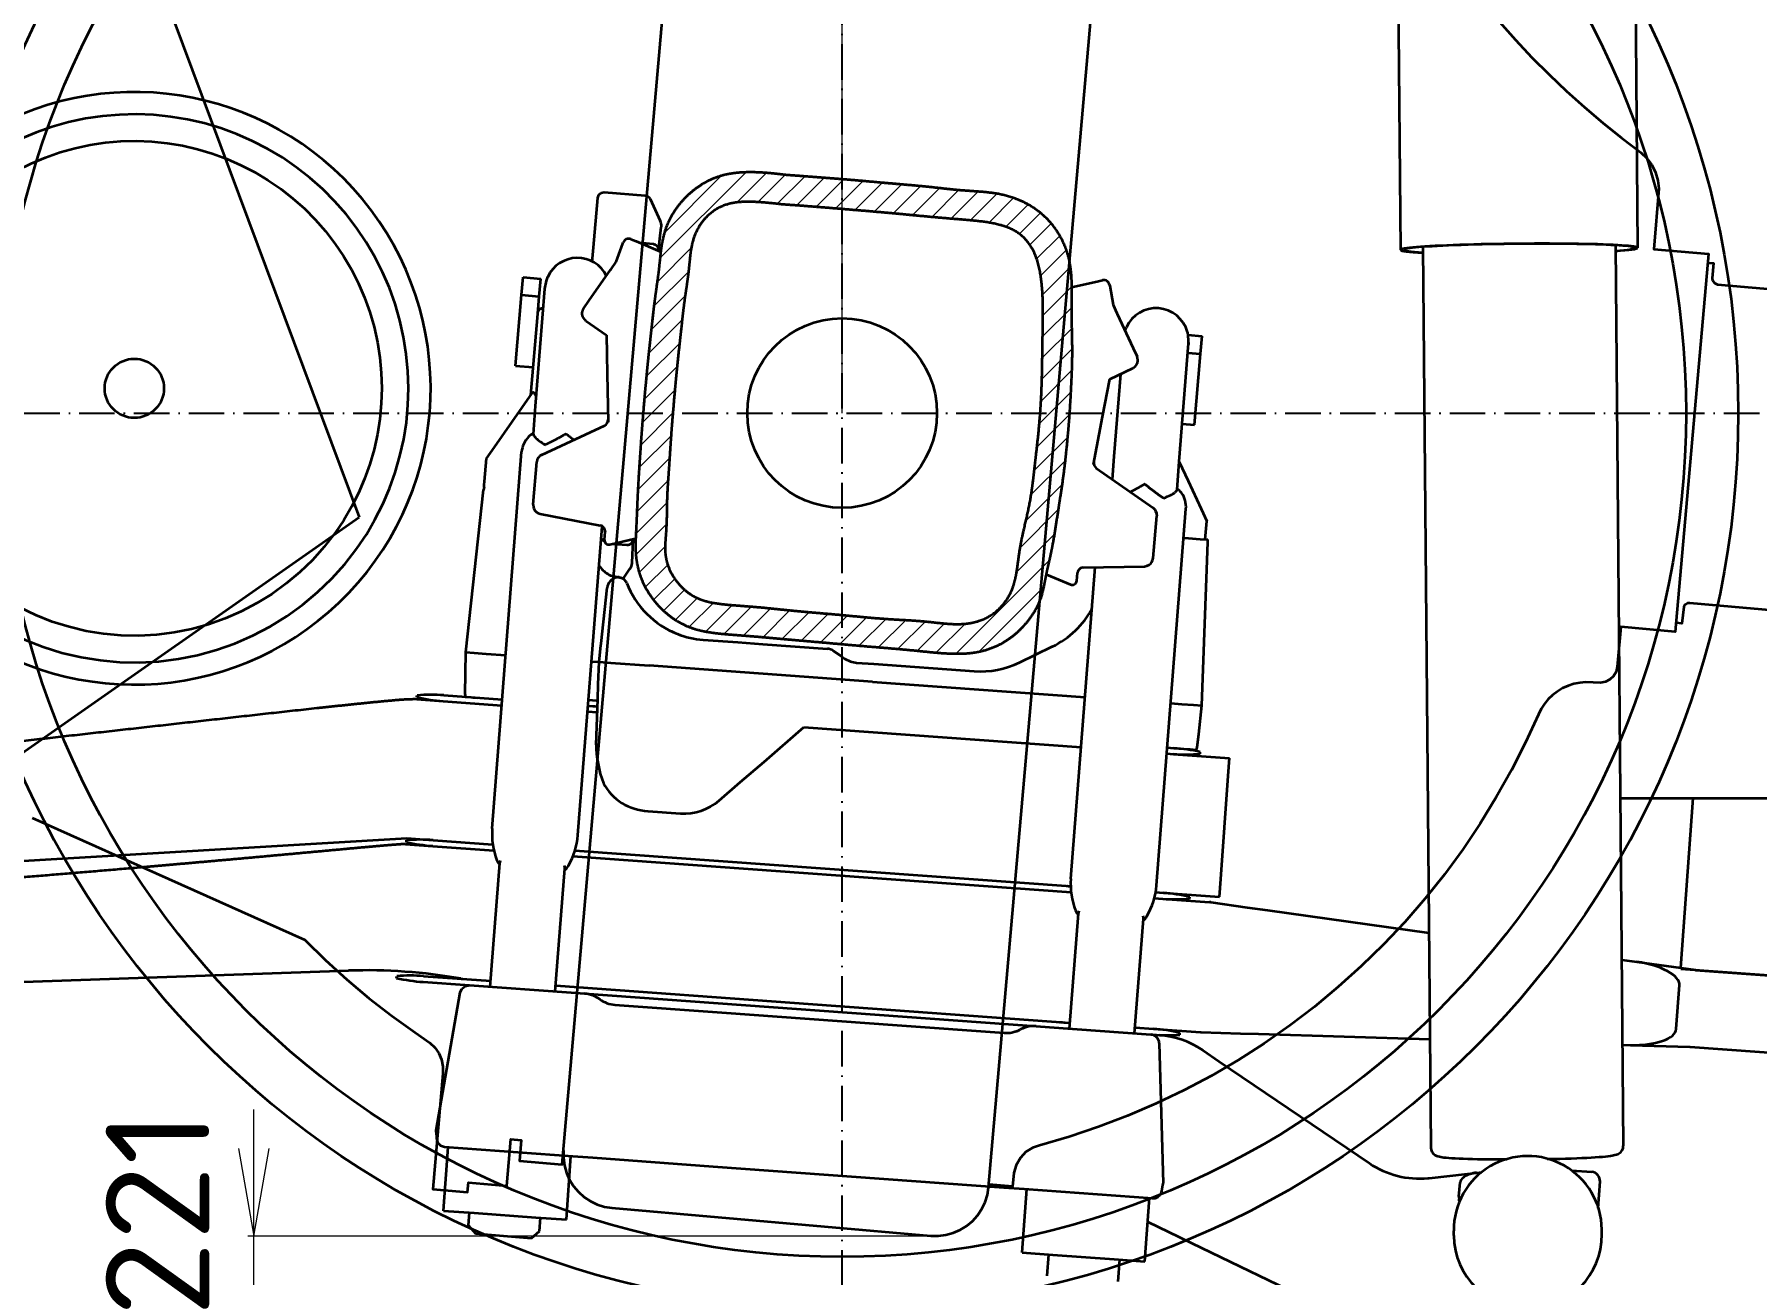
# Model space of a CAD drawing. Header units: millimetres. Extents: x 120 to 10915, y 515 to 8014.
# Drawn here: x 6627 to 7209, y 4399 to 4818 of the extents above; entities that cross this region are included whole.
import ezdxf
from ezdxf.enums import TextEntityAlignment as Align

# ---------------------------------------------------------------- set-up
doc = ezdxf.new("R2010")
doc.units = ezdxf.units.MM
doc.linetypes.add('DASHDOT', pattern=[18.5, 12, -3, 0.5, -3])
doc.layers.get('0').update_dxf_attribs({"lineweight": 13})
for name, color, linetype, lineweight in [('201_Dimensions', 7, 'Continuous', 13), ('202_Information', 7, 'Continuous', 13), ('203_Chassis_left_side_view', 7, 'Continuous', 13)]:
    doc.layers.add(name, color=color, linetype=linetype, lineweight=lineweight)
doc.styles.get("Standard").update_dxf_attribs({"font": 'isocp.shx'})

# ---------------------------------------------------------------- blocks, each defined once
blk = doc.blocks.new('2881755')
at = {"layer": '203_Chassis_left_side_view', "color": 3, "lineweight": 35}
for points in [[(6626.653809, 653.44519), (6718.69043, 612.237488), (6725.640137, 605.415894), (6732.846191, 598.865845), (6740.297852, 592.596863), (6747.984863, 586.618286), (6755.895508, 580.938843), (6760.874512, 577.52124), (6762.538086, 575.877197), (6763.851074, 573.941711), (6764.763672, 571.788269), (6765.241211, 569.498718), (6765.265137, 567.160034), (6761.849609, 528.117126), (6773.60498, 527.088745), (6773.891113, 530.361023), (6786.841797, 529.227966), (6788.216309, 544.942322), (6791.703125, 544.635681), (6791.096191, 537.702271), (6805.541016, 536.438538), (6851.006836, 1056.111938)], [(6805.956055, 541.181763), (6805.924805, 538.619873), (6806.257324, 536.079407), (6806.947266, 533.611938), (6807.980469, 531.267395), (6809.335938, 529.093262), (6810.986328, 527.133728), (6812.898438, 525.428345), (6815.033203, 524.011719), (6817.347656, 522.912598), (6819.794922, 522.153198), (6822.324707, 521.748962), (6929.914062, 512.336243), (6932.481934, 512.295227), (6935.029297, 512.6203), (6937.504883, 513.304565), (6939.857422, 514.334229), (6942.040039, 515.688293), (6944.007324, 517.339111), (6945.719727, 519.253174), (6947.142578, 521.391479), (6948.246094, 523.710449), (6949.008789, 526.162903), (6949.414062, 528.698914), (6994.038574, 1038.75061)], [(7121.766113, 922.041016), (7127.191895, 915.967896), (7132.781738, 910.045044), (7138.53125, 904.276855), (7144.435547, 898.667664), (7150.490723, 893.22168), (7156.692383, 887.942871), (7163.035645, 882.835205), (7169.516113, 877.902466), (7171.522461, 876.052795), (7173.183105, 873.78656), (7174.447266, 871.229553), (7175.262695, 868.507812), (7175.578125, 865.747192), (7173.865723, 845.341614), (7192.294922, 843.729248), (7181.13916, 716.216309), (7162.709473, 717.828735), (7161.531738, 704.363953), (7161.137207, 702.704651), (7160.291992, 701.223206), (7159.064453, 700.03894), (7157.553711, 699.247498), (7155.881348, 698.912659), (7150.97168, 699.163086), (7148.936523, 698.992004), (7146.934082, 698.591431), (7144.989746, 697.966614), (7143.128418, 697.125549), (7141.374512, 696.079102), (7139.750488, 694.840698), (7138.277344, 693.426331), (7136.973633, 691.854126), (7135.856445, 690.144409), (7134.94043, 688.319153), (7130.589355, 678.803955), (7125.853027, 669.47467), (7120.739746, 660.34668), (7115.257324, 651.435303), (7109.416016, 642.75531), (7103.224121, 634.321289), (7096.693359, 626.147339), (7089.833984, 618.247009), (7082.657227, 610.633606), (7075.175781, 603.319824), (7067.401367, 596.31781), (7059.347656, 589.639343), (7051.027344, 583.295593), (7042.455078, 577.297058), (7033.644531, 571.653809), (7024.611328, 566.375244), (7015.369629, 561.470276), (7005.935059, 556.94696), (6996.32373, 552.812988), (6986.551758, 549.075134), (6976.634766, 545.739746), (6966.590332, 542.812317), (6964.239746, 542.083252), (6962.025879, 540.654785), (6960.135254, 538.646851), (6958.725098, 536.227844), (6957.915039, 533.600769), (6957.47168, 529.008179), (6949.502441, 529.705444)], [(7192.033691, 840.740662), (7194.025879, 840.566345), (7193.588867, 835.567261), (7193.733887, 834.78363), (7194.427734, 833.864502), (7195.15332, 833.466064), (7195.408203, 833.418701), (7279.814941, 826.034058)], [(7270.402344, 718.445068), (7185.995605, 725.829651), (7185.233887, 725.80957), (7184.521973, 725.403992), (7183.987305, 724.602905), (7183.393066, 719.03064), (7181.400391, 719.204895)]]:
    blk.add_lwpolyline(points, dxfattribs=at)
blk.add_circle((6900, 790), 32, dxfattribs=at)
blk = doc.blocks.new('2881633')
at = {"layer": '203_Chassis_left_side_view', "color": 2, "linetype": 'DASHDOT', "lineweight": 25}
for p, q in [((6900, 440), (6900, 1140)), ((6550, 790), (7250, 790))]:
    blk.add_line(p, q, dxfattribs=at)
at = {"layer": '203_Chassis_left_side_view', "color": 3, "lineweight": 35}
for radius in [302.37, 284.75]:
    blk.add_circle((6900, 790), radius, dxfattribs=at)
for start, end in [(291.95017, 248.04983), (161.35506, 248.04983), (291.95017, 18.64494)]:
    blk.add_arc((6900, 790), 538, start, end, dxfattribs=at)
blk = doc.blocks.new('1543680')
at = {"layer": '203_Chassis_left_side_view', "color": 3, "lineweight": 35}
for p, q in [((6585.89008, 871.710676), (6593.207518, 878.526476)), ((6591.323596, 865.883943), (6598.633232, 872.70811))]:
    blk.add_line(p, q, dxfattribs=at)
for points in [[(6617.190918, 869.335205), (6621.709961, 871.941345), (6626.382812, 874.260254), (6631.191406, 876.282837), (6636.116699, 878.001221), (6641.140137, 879.40863), (6646.241211, 880.499634), (6651.400879, 881.27002), (6656.598145, 881.716675), (6661.813477, 881.837891), (6667.025879, 881.63324), (6672.21582, 881.103455), (6677.362305, 880.250671), (6682.445312, 879.078186), (6687.445312, 877.590576), (6692.342773, 875.79364), (6697.118652, 873.694397), (6701.753418, 871.301025), (6706.230469, 868.622864), (6710.53125, 865.67041), (6714.63916, 862.455139), (6718.538086, 858.989685), (6722.213379, 855.287415), (6725.650391, 851.362976), (6728.835449, 847.231506), (6731.756348, 842.909241), (6734.401367, 838.413025), (6736.760742, 833.760376), (6738.825195, 828.969543), (6740.585938, 824.059082), (6742.037109, 819.048279), (6743.172363, 813.956665), (6743.987305, 808.804077), (6744.479004, 803.610657), (6744.645508, 798.396667), (6744.48584, 793.182434), (6744.001465, 787.988403), (6743.192871, 782.834717), (6742.064941, 777.741577), (6740.620605, 772.728821), (6738.866211, 767.81604), (6736.808105, 763.0224), (6734.455078, 758.366577), (6731.815918, 753.866821), (6728.900879, 749.540649), (6725.24707, 744.83136), (6721.266602, 740.394714), (6716.979492, 736.253357), (6712.407715, 732.428406), (6707.575195, 728.939331), (6702.505859, 725.803894), (6697.225586, 723.038086), (6691.761719, 720.656006), (6686.141602, 718.6698), (6680.394531, 717.0896), (6674.549316, 715.923401), (6668.635254, 715.177185), (6662.683594, 714.854736), (6656.723633, 714.957764), (6650.786621, 715.485596), (6644.902344, 716.43573), (6639.100586, 717.803223), (6633.411133, 719.581055), (6627.863281, 721.760254), (6622.484863, 724.329712), (6617.303223, 727.276306), (6612.345703, 730.585022), (6607.63623, 734.239014), (6603.199707, 738.219604), (6599.058105, 742.506592), (6595.233398, 747.078125), (6591.744141, 751.910889), (6588.608887, 756.980164), (6585.842773, 762.260254), (6583.460938, 767.724243), (6581.474609, 773.344177), (6579.894531, 779.091492), (6578.728027, 784.936951), (6577.981934, 790.850647), (6577.659668, 796.802551), (6577.762695, 802.762268), (6578.290527, 808.699463), (6579.240723, 814.583862), (6580.60791, 820.385559), (6582.385742, 826.074829), (6584.564941, 831.622803), (6587.134766, 837.00116), (6590.081055, 842.182556), (6594.321289, 848.6203), (6595.060547, 850.204651), (6595.597168, 851.868835), (6595.921875, 853.586853), (6596.029785, 855.33197), (6595.919434, 857.076904), (6595.592285, 858.794495), (6595.053711, 860.457947), (6594.312012, 862.04126), (6593.378906, 863.519836), (6582.727539, 875.102051), (6580.945801, 876.01001), (6577.881348, 869.996582), (6577.583008, 869.047424), (6577.611328, 868.052856), (6577.963867, 867.122253), (6585.686523, 858.732544), (6586.416504, 857.722107), (6586.873535, 856.562561), (6587.029785, 855.325928), (6586.875, 854.08905), (6586.419434, 852.928894), (6582.421387, 846.90802), (6579.157227, 841.168213), (6576.311035, 835.210144), (6573.896973, 829.064148), (6571.927246, 822.761658), (6570.412598, 816.334656), (6569.359863, 809.81604), (6568.775391, 803.238892), (6568.661133, 796.63678), (6569.018555, 790.043335), (6569.844727, 783.492249), (6571.136719, 777.016785), (6572.887207, 770.649963), (6575.087891, 764.424255), (6577.726562, 758.371399), (6580.790527, 752.522156), (6584.263672, 746.906433), (6588.128906, 741.552856), (6592.366211, 736.488586), (6596.954102, 731.739502), (6601.868652, 727.329834), (6607.085449, 723.282043), (6612.578125, 719.616699), (6618.317871, 716.352478), (6624.275879, 713.506104), (6630.421875, 711.092041), (6636.724609, 709.122498), (6643.151367, 707.607666), (6649.669922, 706.555176), (6656.24707, 705.970337), (6662.849121, 705.856262), (6669.442871, 706.21344), (6675.993652, 707.0401), (6682.469238, 708.33197), (6688.835938, 710.08252), (6695.061523, 712.282837), (6701.114746, 714.921692), (6706.963867, 717.985596), (6712.57959, 721.458984), (6717.933105, 725.324097), (6722.997559, 729.56134), (6727.746582, 734.149048), (6732.15625, 739.063904), (6736.204102, 744.280762), (6739.433105, 749.073242), (6742.356934, 754.058044), (6744.963867, 759.215637), (6747.243164, 764.52594), (6749.186523, 769.968262), (6750.786621, 775.521301), (6752.036621, 781.163452), (6752.931641, 786.872559), (6753.46875, 792.626526), (6753.645508, 798.40271), (6753.460938, 804.178711), (6752.916504, 809.931885), (6752.013184, 815.639832), (6750.755859, 821.280273), (6749.148438, 826.831177), (6747.197754, 832.270874), (6744.911133, 837.578125), (6742.297363, 842.732239), (6739.367188, 847.713074), (6736.131348, 852.501221), (6732.603027, 857.077942), (6728.795898, 861.425415), (6724.724121, 865.526672), (6720.404785, 869.365723), (6715.854004, 872.92749), (6711.089844, 876.198181), (6706.130371, 879.164978), (6700.995605, 881.816345), (6695.705566, 884.141846), (6690.280273, 886.132507), (6684.741211, 887.780457), (6679.110352, 889.079346), (6673.40918, 890.024048), (6667.659668, 890.610901), (6661.885254, 890.837646), (6656.10791, 890.703308), (6650.350586, 890.208496), (6644.634766, 889.355103), (6638.983887, 888.146545), (6633.418945, 886.587402), (6627.962891, 884.683777), (6622.635742, 882.443237), (6617.458984, 879.87439), (6611.902832, 876.692383), (6610.713379, 876.318787), (6609.46875, 876.250916), (6608.246094, 876.492981), (6607.121582, 877.029968), (6598.846191, 885.676392), (6598.055664, 886.285828), (6597.109375, 886.602295), (6596.111328, 886.59082), (6589.259766, 883.763), (6590.041016, 881.921997), (6599.582031, 871.690491), (6600.852051, 870.488708), (6602.262207, 869.454651), (6603.789551, 868.604309), (6605.411621, 867.95105), (6607.102051, 867.505066), (6608.834961, 867.273254), (6610.583496, 867.259277), (6612.319824, 867.463318), (6614.017578, 867.882202), (6615.649414, 868.50946)], [(6605.015137, 890.790894), (6611.69043, 883.632874), (6611.976562, 882.951843), (6611.894531, 882.143921), (6611.504395, 881.486084), (6606.82959, 877.115234), (6598.174316, 886.396606), (6602.86084, 890.75531), (6603.544434, 891.098694), (6604.355957, 891.12384)], [(6577.46875, 867.297424), (6572.961914, 863.094543), (6573.549805, 862.216614), (6580.993164, 854.234802), (6581.83252, 853.591431), (6586.330078, 857.785339), (6585.74707, 858.667786), (6578.305176, 866.647949)]]:
    blk.add_lwpolyline(points, close=True, dxfattribs=at)
blk.add_lwpolyline([(6579.993652, 855.306458), (6570.271973, 846.230347), (6569.162598, 846.393616), (6564.909668, 850.954224), (6564.815918, 852.081177), (6574.547852, 861.146179)], dxfattribs=at)
blk.add_circle((6661.14544, 798.340577), 10, dxfattribs=at)
for radius, start, end in [(100, 147.057039, 120.290967), (85, 125.73163, 140.26837)]:
    blk.add_arc((6661.14544, 798.340577), radius, start, end, dxfattribs=at)
blk = doc.blocks.new('BLOCK22')
at = {"layer": '203_Chassis_left_side_view', "color": 2, "lineweight": 18}
for p, q in [((6838.526367, 842.260986), (6867.480957, 871.215271)), ((6840.018066, 850.823608), (6859.226074, 870.031677)), ((6864.418945, 861.08252), (6874.353027, 871.016602)), ((6871.572754, 861.165039), (6880.768555, 870.360657)), ((6878.075195, 860.59668), (6887.347168, 869.868225)), ((6884.585938, 860.036011), (6893.922363, 869.372742)), ((6891.150879, 859.529907), (6900.461426, 868.840515)), ((6897.71582, 859.023743), (6906.996582, 868.304443)), ((6904.248047, 858.485046), (6913.491211, 867.728333)), ((6910.766602, 857.932373), (6919.986328, 867.152283)), ((6917.25, 857.344849), (6926.455566, 866.550293)), ((6923.730957, 856.754822), (6932.868164, 865.891785)), ((6930.214844, 856.167664), (6939.278809, 865.231628)), ((6936.700195, 855.581909), (6945.849121, 864.730591)), ((6943.225098, 855.035828), (6952.193848, 864.004456)), ((6949.510254, 854.249939), (6957.845215, 862.584595)), ((6955.196289, 852.864807), (6962.730957, 860.399536)), ((6959.852539, 850.449768), (6966.943848, 857.541077)), ((6963.29248, 846.818604), (6970.491211, 854.017334)), ((6965.615234, 842.070618), (6973.407227, 849.862488)), ((6837.564941, 834.22821), (6849.077637, 845.741211)), ((6966.976562, 836.360779), (6975.655273, 845.039612)), ((6836.45752, 826.049805), (6848.098633, 837.691101)), ((6967.602539, 829.915588), (6977.034668, 839.3479)), ((6967.729004, 822.970947), (6977.482422, 832.724609)), ((6835.561035, 818.082153), (6846.988281, 829.509399)), ((6967.654297, 815.825317), (6977.473633, 825.644775)), ((6834.693359, 810.143738), (6845.999512, 821.44989)), ((6967.545898, 808.645813), (6977.56543, 818.665222)), ((6833.907227, 802.286194), (6845.124023, 813.503113)), ((6967.383301, 801.412109), (6977.663574, 811.692383)), ((6833.229004, 794.537231), (6844.265625, 805.573975)), ((6967.099121, 794.057068), (6977.550293, 804.50824)), ((6832.569824, 786.807068), (6843.539062, 797.776001)), ((6966.532715, 786.419189), (6977.219727, 797.106323)), ((6832.008301, 779.174194), (6842.871582, 790.037415)), ((6965.747559, 778.563232), (6976.756348, 789.571899)), ((6831.51416, 771.60907), (6842.263672, 782.358459)), ((6964.842773, 770.58728), (6976.115234, 781.859741)), ((6831.05957, 764.083557), (6841.75, 774.773804)), ((6963.794434, 762.467834), (6975.334473, 774.00824)), ((6830.73584, 756.688477), (6841.240234, 767.193176)), ((6962.001953, 753.604492), (6974.288086, 765.890442)), ((6830.386719, 749.268555), (6840.870605, 759.752075)), ((6960.133301, 744.664673), (6973.029785, 757.561279)), ((6830.391113, 742.201599), (6840.694824, 752.50531)), ((6831.497559, 736.237061), (6840.262207, 745.001648)), ((6958.865234, 736.3255), (6971.703613, 749.164124)), ((6833.570312, 731.238647), (6841.125488, 738.794128)), ((6938.417969, 708.807251), (6969.992188, 740.381653)), ((6836.35498, 726.952332), (6843.505859, 734.103271)), ((6839.760254, 723.286438), (6846.845703, 730.371887)), ((6843.746094, 720.201477), (6851.124512, 727.579773)), ((6946.196289, 709.514343), (6968.115234, 731.433411)), ((6848.427734, 717.811768), (6856.597656, 725.981689)), ((6853.959473, 716.272461), (6862.913086, 725.22644)), ((6860.227051, 715.469177), (6869.4375, 724.679504)), ((6866.758789, 714.929993), (6875.931641, 724.102844)), ((6873.287598, 714.387634), (6882.353516, 723.453308)), ((6879.791016, 713.820068), (6888.831543, 722.860596)), ((6886.291504, 713.249207), (6895.3125, 722.270081)), ((6892.791504, 712.678345), (6901.790039, 721.676819)), ((6899.291992, 712.107544), (6908.276855, 721.092651)), ((6905.791992, 711.536682), (6914.827148, 720.571594)), ((6912.29248, 710.966003), (6921.475586, 720.148987)), ((6918.797852, 710.400146), (6928.083008, 719.685303)), ((6925.270996, 709.802612), (6934.496094, 719.027344)), ((6931.724121, 709.184387), (6941.458008, 718.918396))]:
    blk.add_line(p, q, dxfattribs=at)
blk = doc.blocks.new('3324728')
at = {"layer": '203_Chassis_left_side_view', "color": 3, "lineweight": 35}
for p, q in [((7165.3, 1197.29), (7168.42, 845.76)), ((7085.3, 1196.71), (7088.42, 845.06)), ((6816.1, 845.84), (6817.56, 862.64)), ((6817.56, 862.64), (6817.91, 863.62)), ((6817.91, 863.62), (6818.7, 864.28)), ((6818.7, 864.28), (6819.74, 864.6)), ((6819.74, 864.6), (6833.57, 863.39)), ((6833.57, 863.39), (6834.23, 863.21)), ((6834.23, 863.21), (6834.8, 862.81)), ((6834.8, 862.81), (6835.2, 862.25)), ((6835.2, 862.25), (6838.62, 854.92)), ((6828.72, 848.69), (6830.45, 847.96)), ((6838, 844.87), (6838.97, 852.74)), ((6838.97, 852.74), (6838.98, 852.89)), ((6815.67, 840.98), (6816.1, 845.84)), ((6823.76, 841.06), (6825.99, 847.19)), ((6825.99, 847.19), (6826.11, 847.51)), ((6830.45, 847.96), (6838.59, 844.51)), ((6831.5, 847.51), (6836.19, 847.11)), ((6837.99, 844.76), (6838, 844.87)), ((7095.91, 846.05), (7098.6, 542.17)), ((7160.91, 846.63), (7163.6, 542.74)), ((6814.52, 827.85), (6821.88, 838.37)), ((6821.88, 838.37), (6822, 838.54)), ((6822, 838.54), (6823.76, 841.06)), ((6791.82, 829.88), (6792.34, 835.86)), ((6792.34, 835.86), (6798.32, 835.34)), ((6796.56, 792.34), (6799.65, 831.88)), ((6797.8, 829.36), (6798.32, 835.34)), ((6799.65, 831.88), (6800.25, 834.67)), ((6800.25, 834.67), (6800.63, 835.92)), ((6977.42, 832.44), (6986.03, 834.43)), ((6986.03, 834.43), (6987.85, 834.85)), ((6990.23, 833.24), (6990.29, 832.91)), ((6990.29, 832.91), (6991.43, 826.48)), ((6789.75, 805.97), (6791.82, 829.88)), ((6791.82, 829.88), (6797.8, 829.36)), ((6797.29, 823.46), (6797.8, 829.36)), ((6798.65, 825.28), (6799.13, 825.23)), ((6812.78, 825.36), (6814.52, 827.85)), ((6991.43, 826.48), (6992.73, 823.69)), ((6794.9, 796.01), (6797.29, 823.46)), ((6797.35, 824.18), (6797.66, 824.79)), ((6813.5, 821.15), (6820.5, 816.25)), ((6992.73, 823.69), (6992.82, 823.51)), ((6992.82, 823.51), (6998.25, 811.87)), ((6993.95, 821.09), (6994.17, 820.62)), ((6820.5, 816.25), (6820.73, 803.28)), ((6995.52, 817.72), (6995.9, 818.94)), ((6996.91, 814.75), (6997.1, 814.34)), ((7016.51, 817.33), (7016.69, 816.03)), ((7016.65, 816.36), (7021.48, 815.94)), ((7016.69, 816.03), (7016.85, 813.19)), ((7020.96, 809.96), (7021.48, 815.94)), ((6820.55, 813.41), (6820.55, 813.27)), ((6998.25, 811.87), (6999.53, 809.12)), ((7013.76, 773.65), (7016.88, 813.53)), ((7016.63, 810.34), (7020.96, 809.96)), ((7018.88, 786.05), (7020.96, 809.96)), ((6789.75, 805.97), (6795.72, 805.46)), ((6820.73, 803.28), (6821.03, 786.9)), ((6990.36, 801.48), (6998.1, 805.1)), ((6991.82, 775.36), (6994, 803.18)), ((6788.61, 787.02), (6795.37, 796.68)), ((6987.89, 788.75), (6990.36, 801.48)), ((6795.82, 782.83), (6796.56, 792.34)), ((6782.63, 778.46), (6788.61, 787.02)), ((6798.68, 775.95), (6819.86, 785.85)), ((6984.77, 772.66), (6987.89, 788.75)), ((7014.76, 786.41), (7018.88, 786.05)), ((6779.32, 766.85), (6780, 774.7)), ((6780, 774.7), (6782.63, 778.46)), ((6781.91, 649.85), (6791.84, 776.89)), ((6795.72, 759.2), (6796.96, 773.5)), ((6991.22, 767.59), (6991.82, 775.36)), ((7013.01, 764.14), (7013.76, 773.65)), ((7013.75, 773.55), (7016.72, 767.18)), ((6985.74, 771.42), (7004.9, 758.02)), ((7016.72, 767.18), (7021.14, 757.72)), ((6773.06, 709.26), (6778.96, 764.11)), ((6779.15, 764.96), (6779.23, 765.8)), ((6779.23, 765.8), (6779.32, 766.85)), ((6795.72, 759.2), (6795.88, 758.08)), ((6795.88, 758.08), (6795.94, 757.76)), ((6798.13, 755.99), (6818.39, 752.06)), ((7005.74, 756.87), (7006.09, 756.11)), ((7005.9, 756.83), (7006.06, 756.26)), ((7006.09, 630.61), (7016.02, 757.66)), ((7006.09, 756.11), (7006.17, 755.3)), ((7021.14, 757.72), (7023.08, 753.56)), ((6810.82, 647.59), (6818.96, 751.71)), ((6819.61, 751.31), (6820, 749.93)), ((6819.77, 747.24), (6820, 749.93)), ((7004.93, 741), (7006.17, 755.3)), ((7022.54, 747.36), (7023.08, 753.56)), ((6821.6, 745.65), (6830.17, 747.63)), ((6822.66, 745.9), (6827.36, 745.49)), ((6829.12, 739.46), (6829.53, 747.38)), ((6829.53, 747.38), (6829.53, 747.49)), ((7015.25, 747.88), (7016.92, 747.76)), ((7016.92, 747.76), (7020.76, 747.48)), ((7020.76, 747.48), (7023.38, 747.3)), ((7021.38, 691.29), (7023.44, 746.43)), ((6817.93, 738.5), (6818.19, 738.2)), ((6818.19, 738.2), (6818.91, 737.37)), ((6829.11, 739.31), (6829.12, 739.46)), ((6981.36, 737.89), (7001.99, 738.26)), ((7004.45, 739.63), (7004.65, 740.1)), ((7004.57, 739.97), (7004.7, 740.19)), ((7004.7, 740.19), (7004.93, 741)), ((6822.34, 735.04), (6824.38, 734.62)), ((6824.38, 734.62), (6824.7, 734.6)), ((6826.11, 734.1), (6828.4, 737.38)), ((6968.99, 735.56), (6977.09, 732.13)), ((6977.18, 632.87), (6985.39, 737.97)), ((6979.17, 733.38), (6979.4, 736.07)), ((6818.68, 712.23), (6820.7, 731.02)), ((6772.76, 695.1), (6773.06, 709.26)), ((6773.06, 709.26), (6775.87, 709.05)), ((6775.87, 709.05), (6779.84, 708.77)), ((6818.01, 706.01), (6818.6, 711.51)), ((6818.6, 711.51), (6818.68, 712.23)), ((6853.14, 713.49), (6864.8, 712.65)), ((6864.8, 712.65), (6873.25, 712.04)), ((6873.25, 712.04), (6895.03, 710.46)), ((6896.98, 709.78), (6899.56, 708.03)), ((6959.82, 705.79), (6970.92, 711.17)), ((6779.84, 708.77), (6786.48, 708.29)), ((6815.41, 706.19), (6818.01, 706.01)), ((6817.72, 698.36), (6818.01, 706.01)), ((6818.01, 706.01), (6821.99, 705.72)), ((6821.99, 705.72), (6834.92, 704.78)), ((6910.26, 699.33), (6834.92, 704.78)), ((6899.56, 708.03), (6900.94, 707.1)), ((6900.94, 707.1), (6902.81, 706.16)), ((6904.86, 705.74), (6910.65, 705.32)), ((6910.65, 705.32), (6944.57, 702.87)), ((6817.54, 693.44), (6817.72, 698.36)), ((6910.26, 699.33), (6981.97, 694.14)), ((6756.44, 693.42), (6765.41, 692.77)), ((6756.49, 694.09), (6756.53, 694.73)), ((6765.41, 692.77), (6785.16, 691.34)), ((6765.56, 694.76), (6785.31, 693.33)), ((6772.75, 695.04), (6772.76, 695.1)), ((6772.82, 694.24), (6774.83, 694.09)), ((6775.41, 694.05), (6776.83, 693.95)), ((6814.51, 693.22), (6816.98, 693.05)), ((6816.96, 678.06), (6817.54, 693.44)), ((7010.89, 692.05), (7014.61, 691.78)), ((7014.61, 691.78), (7018.58, 691.5)), ((6814.08, 689.25), (6817.37, 689.01)), ((6814.24, 691.24), (6816.65, 691.07)), ((6814.24, 691.24), (6817.45, 691.01)), ((7018.58, 691.5), (7021.38, 691.29)), ((7020.35, 681.68), (7021.38, 691.29)), ((6873.66, 672.34), (6887.1, 683.96)), ((6887.1, 683.96), (6980.64, 677.2)), ((7019.8, 677.23), (7020.35, 681.68)), ((7009.57, 675.1), (7011.77, 674.94)), ((7009.72, 677.1), (7011.91, 676.94)), ((7011.77, 674.94), (7030.72, 673.57)), ((7011.91, 676.94), (7013.58, 676.82)), ((7013.58, 676.82), (7016.87, 676.58)), ((7016.87, 676.58), (7017.46, 676.54)), ((7017.46, 676.54), (7019.62, 676.38)), ((7019.79, 677.17), (7019.8, 677.23)), ((7020.8, 674.97), (7020.84, 675.61)), ((6865.63, 665.39), (6873.66, 672.34)), ((7030.29, 667.59), (7030.72, 673.57)), ((6858.51, 659.23), (6865.63, 665.39)), ((7027.76, 632.68), (7030.29, 667.59)), ((6834.57, 655.68), (6845.43, 654.89)), ((6431.92, 627.67), (6753.05, 646.54)), ((6752.95, 645.22), (6753, 645.86)), ((6753.05, 646.54), (6762.02, 645.89)), ((6762.02, 645.89), (6782.15, 644.43)), ((6752.63, 644.56), (6761.88, 643.89)), ((6761.88, 643.89), (6782.48, 642.4)), ((6809.17, 640.47), (6977.29, 628.31)), ((6809.8, 642.43), (6977.16, 630.33)), ((6781.24, 596.37), (6784.5, 638.07)), ((6803.19, 594.79), (6806.44, 636.35)), ((6975.97, 630.41), (6976, 630.41)), ((6976.13, 630.4), (6976.17, 630.4)), ((6976.27, 630.39), (6976.45, 630.38)), ((6976.46, 630.38), (6976.5, 630.37)), ((6976.56, 630.37), (6976.59, 630.37)), ((6976.6, 630.37), (6976.77, 630.35)), ((6977.01, 630.34), (6977.16, 630.33)), ((7005.73, 628.26), (7008.38, 628.07)), ((7008.38, 628.07), (7027.33, 626.7)), ((7027.33, 626.7), (7027.76, 632.68)), ((7005.31, 626.28), (7008.23, 626.07)), ((7008.23, 626.07), (7023.99, 624.93)), ((7017.26, 626.1), (7017.31, 626.74)), ((7024.24, 624.91), (7024.27, 624.9)), ((7024.24, 624.91), (7024.39, 624.89)), ((7024.39, 624.89), (7036.7, 623.17)), ((7036.7, 623.17), (7043.54, 622.22)), ((7043.54, 622.22), (7097.96, 614.61)), ((6976.73, 582.23), (6979.77, 621.09)), ((6998.67, 580.64), (7001.7, 619.37)), ((7163.05, 605.52), (7168.18, 604.8)), ((7168.18, 604.8), (7187.94, 602.05)), ((6434.36, 591.5), (6733.44, 601.83)), ((6749.63, 599.34), (6749.68, 599.98)), ((6758.7, 600.01), (6781.4, 598.37)), ((6771.62, 599.09), (6771.64, 599.09)), ((6771.64, 599.09), (6771.66, 599.08)), ((6771.66, 599.08), (6771.68, 599.08)), ((6771.68, 599.08), (6771.71, 599.08)), ((6771.71, 599.08), (6771.73, 599.07)), ((6771.73, 599.07), (6771.75, 599.07)), ((6771.75, 599.07), (6771.77, 599.07)), ((6771.77, 599.07), (6771.8, 599.07)), ((6771.8, 599.07), (6771.82, 599.06)), ((7187.94, 602.05), (7188, 602.04)), ((7188, 602.04), (7194.26, 601.59)), ((7188, 602.04), (7217.51, 599.9)), ((6758.56, 598.01), (6774.28, 596.88)), ((6762.99, 547.86), (6771.1, 594.4)), ((6771.1, 594.4), (6771.68, 595.73)), ((6771.68, 595.73), (6772.82, 596.63)), ((6772.82, 596.63), (6774.26, 596.88)), ((6772.82, 596.63), (6774.28, 596.88)), ((6774.26, 596.88), (6774.28, 596.88)), ((6774.28, 596.88), (6808.53, 594.4)), ((6803.34, 596.78), (6976.88, 584.23)), ((6808.53, 594.4), (6813.02, 594.07)), ((6813.02, 594.07), (6965.41, 583.05)), ((7181.48, 582.15), (7182.55, 596.9)), ((6823.32, 590.32), (6859.42, 587.71)), ((6859.42, 587.71), (6918.58, 583.43)), ((6918.58, 583.43), (6954.69, 580.82)), ((6957.29, 580.97), (6959.77, 581.79)), ((6965.41, 583.05), (6969.91, 582.72)), ((6969.91, 582.72), (7004.2, 580.24)), ((6973.18, 584.49), (6973.22, 584.49)), ((6973.3, 584.48), (6973.46, 584.47)), ((6973.81, 584.45), (6974.37, 584.41)), ((6974.81, 584.38), (6975.27, 584.34)), ((6998.83, 582.64), (7005.06, 582.19)), ((6999.43, 582.59), (6999.47, 582.59)), ((6999.53, 582.59), (6999.55, 582.59)), ((7005.06, 582.19), (7020.89, 581.04)), ((7004.2, 580.24), (7007.03, 580.04)), ((7004.2, 580.24), (7004.92, 580.19)), ((7006.99, 577.33), (7008.28, 530.12)), ((7013.94, 580.22), (7013.99, 580.86)), ((7021.07, 581.03), (7021.14, 581.03)), ((7021.08, 581.03), (7021.11, 581.03)), ((7021.15, 581.03), (7034.42, 580.63)), ((7034.42, 580.63), (7040.51, 580.45)), ((7040.51, 580.45), (7098.28, 578.73)), ((7163.3, 576.79), (7166.01, 576.71)), ((7166.01, 576.71), (7186.07, 576.11)), ((7186.07, 576.11), (7186.11, 576.11)), ((7186.11, 576.11), (7384.06, 561.79)), ((7021.7, 574.95), (7027.21, 571.21)), ((7027.21, 571.21), (7077.91, 536.84)), ((6762.95, 547.27), (6762.99, 547.86)), ((6762.95, 547.27), (6763.07, 545.25)), ((6763.07, 545.25), (6763.45, 543.85)), ((6763.45, 543.85), (6764.45, 542.8)), ((6764.45, 542.8), (6765.86, 542.34)), ((6765.48, 520.81), (6767.03, 542.26)), ((6765.86, 542.34), (6765.86, 542.34)), ((6765.86, 542.34), (6809.13, 539.21)), ((6806.94, 517.81), (6808.49, 539.26)), ((6809.13, 539.21), (6815.91, 538.72)), ((6815.91, 538.72), (6856.47, 535.79)), ((6856.47, 535.79), (6914.03, 531.62)), ((6858.2, 535.66), (6858.21, 535.66)), ((7100.13, 539.58), (7100.51, 539.38)), ((7100.51, 539.38), (7102.02, 539)), ((7160.26, 539.51), (7161.74, 539.92)), ((7161.74, 539.92), (7162.12, 540.13)), ((6914.03, 531.62), (6954.59, 528.69)), ((7007.9, 527.54), (7008.24, 529.52)), ((7008.24, 529.52), (7008.26, 529.68)), ((7008.28, 529.96), (7008.28, 530.12)), ((7097.67, 531.81), (7098.04, 531.85)), ((7098.04, 531.85), (7111.03, 533.29)), ((7108.14, 525.63), (7108.54, 530.37)), ((7111.03, 533.29), (7114.05, 533.62)), ((7114.05, 533.62), (7115.82, 533.82)), ((7146.06, 534.39), (7152.96, 533.89)), ((7155.09, 521.71), (7155.74, 530.68)), ((6954.59, 528.69), (6961.37, 528.2)), ((6960.71, 506.69), (6962.26, 528.13)), ((6961.37, 528.2), (7004.72, 525.06)), ((7002.17, 503.69), (7003.72, 525.13)), ((7004.54, 525.05), (7004.81, 525.06)), ((7004.72, 525.06), (7004.77, 525.06)), ((7004.77, 525.06), (7004.79, 525.06)), ((7004.92, 525.06), (7005.6, 525.07)), ((7005.24, 525.06), (7005.27, 525.07)), ((7005.34, 525.07), (7005.6, 525.07)), ((7005.45, 525.1), (7005.91, 525.2)), ((7005.6, 525.07), (7005.91, 525.2)), ((7005.91, 525.2), (7006.14, 525.3)), ((7006.16, 525.32), (7006.17, 525.32)), ((7006.24, 525.35), (7006.63, 525.52)), ((7108.15, 525.17), (7108.19, 524.82)), ((6765.48, 520.81), (6775.85, 520.06)), ((6773.94, 515.77), (6774.28, 520.18)), ((6775.85, 520.06), (6796.58, 518.56)), ((6796.58, 518.56), (6806.94, 517.81)), ((6797.87, 513.89), (6798.22, 518.44)), ((6773.94, 515.77), (6776.24, 513.08)), ((6776.24, 513.08), (6785.71, 512.34)), ((6785.71, 512.34), (6795.18, 511.6)), ((6795.18, 511.6), (6797.87, 513.89)), ((7003.14, 517.05), (7013.61, 512)), ((7013.61, 512), (7018.02, 509.87)), ((7106.36, 512.46), (7106.36, 514.07)), ((7156.36, 512.9), (7156.36, 514.51)), ((6960.71, 506.69), (6971.08, 505.94)), ((6969.2, 498.79), (6969.77, 506.03)), ((6971.08, 505.94), (6991.81, 504.44)), ((7018.02, 509.87), (7059.97, 489.62)), ((6991.81, 504.44), (7002.17, 503.69)), ((6993.13, 496.92), (6993.71, 504.3))]:
    blk.add_line(p, q, dxfattribs=at)
for centre, radius, start, end in [((6835, 853.23), 4, 355.22451, 25.02285), ((6827.99, 846.83), 2, 68.59304, 160.03007), ((6810.65, 831.36), 11, 26.39719, 155.53044), ((6988.27, 832.89), 2, 10.03075, 101.98851), ((6798.55, 824.08), 1.2, 85.02984, 175.03096), ((6798.55, 824.08), 1.2, 90.62804, 132.54269), ((6798.55, 824.11), 1.17, 84.8651, 90.61106), ((7005.91, 814.39), 11, 15.53044, 155.53044), ((7005.91, 814.39), 11, 355.53044, 1.04219), ((6819.02, 787.66), 2, 295.0304, 1.03941), ((6800.08, 776.25), 8.26, 135.9616, 175.53017), ((6797.74, 778.52), 5, 112.45469, 135.96256), ((6799.95, 773.24), 3, 115.0304, 175.0304), ((6986.89, 773.06), 2, 169.02139, 235.0304), ((6782.94, 763.69), 4, 161.38683, 173.861), ((7010.45, 760.17), 5, 35.09832, 58.60619), ((7007.78, 758.3), 8.26, 355.53071, 35.09928), ((6798.7, 758.94), 3, 203.03018, 259.03102), ((7003.18, 755.56), 3, 15.37844, 55.0304), ((6818.01, 750.1), 2, 23.6249, 79.03102), ((6818, 750.02), 2, 355.02978, 59.33326), ((6822.02, 749.97), 4, 212.27089, 220.03402), ((6822.02, 749.97), 4, 220.05325, 240.60436), ((6821.26, 747.11), 1.5, 175.0304, 283.0304), ((7019.44, 746.58), 4, 357.86395, 10.3383), ((6825.12, 739.67), 4, 325.03795, 354.83621), ((7001.94, 741.26), 3, 271.02978, 333.92525), ((6824.96, 742.6), 8, 220.87447, 250.86055), ((6824.67, 730.59), 4, 99.9972, 173.8624), ((6824.55, 732.37), 2.23, 86.05596, 104.8455), ((6824.5, 731.57), 3, 21.02474, 50.12425), ((6855.3, 743.41), 30, 201.0231, 248.69791), ((6977.67, 733.51), 1.5, 247.0304, 355.0304), ((6981.39, 735.89), 2, 146.43366, 175.03351), ((6981.39, 735.89), 2, 91.02978, 146.43424), ((6957.84, 738.17), 30, 295.86221, 332.23045), ((6855.3, 743.41), 30, 243.03246, 254.44743), ((6855.3, 743.42), 30.01, 248.70011, 265.86147), ((6894.74, 706.47), 4, 55.85653, 85.86817), ((6905.44, 713.72), 8, 250.86375, 265.85879), ((6946.74, 732.78), 29.99, 265.8582, 295.86681), ((6769.74, 752.61), 60, 257.23547, 265.8624), ((6761.23, 634.92), 60, 85.8624, 94.48933), ((6776.75, 694.95), 4, 178.75629, 190.33858), ((6855.97, 678.65), 38.99, 180.39521, 200.42313), ((7016.1, 734.79), 60, 265.8624, 274.48933), ((7007.59, 617.1), 60, 77.23547, 85.8624), ((7015.82, 677.66), 4, 341.38618, 352.96848), ((6835.22, 673.68), 18, 208.66917, 267.48835), ((6846.73, 672.85), 18, 265.86237, 310.86239), ((6766.21, 703.74), 60, 257.23547, 265.8624), ((6757.69, 586.04), 60, 85.8624, 94.48933), ((6806.59, 647.92), 24.75, 175.53048, 200.99311), ((6786.15, 649.52), 24.75, 330.06777, 355.5304), ((6788.15, 640.85), 5, 200.99277, 222.37905), ((6803.27, 639.66), 5, 308.68183, 330.06811), ((7001.85, 630.94), 24.75, 175.53048, 200.99311), ((6981.41, 632.54), 24.75, 330.06777, 355.5304), ((7004.05, 568.22), 60, 77.23547, 85.8624), ((6983.41, 623.87), 5, 200.99277, 222.37905), ((7012.56, 685.92), 60, 265.8624, 274.48933), ((7023.56, 618.95), 6, 82.04827, 85.86225), ((6998.53, 622.69), 5, 308.68183, 330.06811), ((6739.65, 421.95), 179.99, 79.8517, 91.97849), ((6762.89, 657.86), 60, 257.23547, 265.8624), ((6754.37, 540.16), 60, 85.8624, 94.48933), ((6772.42, 605.03), 6, 259.85207, 261.41364), ((6772.42, 605.03), 6, 261.83008, 262.31599), ((6812.3, 584.1), 10, 67.19737, 85.86555), ((6812.31, 584.11), 9.99, 54.06976, 67.20616), ((6812.3, 584.11), 9.99, 54.06278, 54.08157), ((6824.04, 600.29), 10, 234.07165, 265.86154), ((6955.41, 590.79), 10, 287.94927, 297.65317), ((6964.69, 573.08), 9.99, 104.51859, 117.65501), ((6964.69, 573.08), 9.99, 106.63498, 117.66383), ((6964.69, 573.08), 10, 85.85924, 104.52733), ((6964.69, 573.08), 9.99, 85.85182, 85.86462), ((7000.73, 522.34), 60, 77.23547, 85.8624), ((6955.41, 590.79), 10, 265.86326, 280.86407), ((6955.41, 590.79), 10, 280.77067, 281.08077), ((7003.99, 577.25), 3, 1.57409, 85.87253), ((7009.25, 640.04), 60, 265.8624, 274.48933), ((7004.86, 550.12), 30, 55.8628, 85.86175), ((7021.32, 587.03), 6, 265.86243, 268.29181), ((7094.74, 561.66), 29.99, 235.85809, 275.61319), ((7005.28, 530.03), 3, 350.15122, 1.57358), ((7005.72, 530), 2.56, 352.66994, 359.04931), ((7110.04, 530.24), 1.51, 159.85243, 175.10989), ((7152.74, 530.9), 3, 355.8624, 85.8624), ((7004.94, 528.05), 3, 265.85562, 350.15122), ((7004.94, 528.11), 3.06, 265.97289, 279.56788), ((7004.94, 528.11), 3.06, 293.2116, 299.09078), ((7110.48, 525.43), 2.35, 175.16291, 186.23857), ((6812.01, 489.77), 298.25, 6.57651, 6.74903)]:
    blk.add_arc(centre, radius, start, end, dxfattribs=at)
for centre, major_axis, ratio, start_param, end_param in [((7128.42, 845.41), (40, 0.35), 0.043447, 6.2828, 9.424393), ((7128.42, 845.41), (40, 0.35), 0.043447, 3.141208, 3.763917), ((7128.42, 845.41), (39, 0.35), 0.043447, 6.2828, 9.424393), ((7128.42, 845.41), (39, 0.35), 0.043447, 3.141208, 3.727243), ((7128.42, 845.41), (40, 0.35), 0.043447, 5.660838, 6.2828), ((7128.42, 845.41), (39, 0.35), 0.043447, 5.697509, 6.2828), ((6690.11, 794.56), (-109.49, 9.52), 0.36397, 3.398041, 3.426421), ((7003.18, 755.56), (2.99, -0.26), 0.898033, 0.31963, 0.35768), ((7167.35, 598.86), (15.17, -2.12), 0.391602, 0.026101, 1.570796), ((7166.19, 582.71), (-15.3, 0.46), 0.392039, 1.570796, 3.124962), ((7101.6, 542.19), (-3, 0), 0.999056, 0.008855, 1.056052), ((7160.6, 542.72), (3, 0), 0.999056, 5.244842, 6.29204), ((7131.13, 539.46), (-29.5, -0.26), 0.043447, 0.161615, 1.339557), ((7131.36, 514.29), (-25, 0), 0.999056, 3.150447, 6.29204), ((7131.13, 539.46), (-29.5, -0.26), 0.043447, 1.802525, 2.983405), ((7114.6, 530.66), (-5.96, -0.51), 0.501205, 4.762636, 5.526939), ((7004.98, 527.95), (-0.21, -2.89), 0.998987, 0.000318, 0.003012), ((7004.98, 527.95), (-0.21, -2.89), 0.998987, 0.532269, 0.533776), ((7131.36, 512.68), (-25, 0), 0.999056, 0.008855, 3.150447)]:
    blk.add_ellipse(centre, major_axis=major_axis, ratio=ratio, start_param=start_param, end_param=end_param, dxfattribs=at)
for points, degree, knots in [([(6880.43, 870.39), (6882.34, 870.24), (6884.26, 870.1), (6886.17, 869.96), (6892.09, 869.52), (6898, 869.07), (6902, 868.75), (6908, 868.22), (6914, 867.67), (6916, 867.49), (6920, 867.15), (6924, 866.8), (6926, 866.62), (6930.45, 866.18), (6934.89, 865.66), (6937.34, 865.37), (6941.5, 865.02), (6945.67, 864.75), (6947.39, 864.64), (6953.4, 864.08), (6959.41, 862.54), (6963.58, 860.51), (6968.07, 857.11), (6971.49, 852.88), (6972.16, 851.95), (6973.95, 849.21), (6975.34, 846.21), (6976.08, 844.18), (6977.1, 840.14), (6977.47, 836.02), (6977.51, 834.01), (6977.5, 828), (6977.4, 821.99), (6977.6, 817.99), (6977.75, 812), (6977.63, 806), (6977.55, 804), (6977.38, 800), (6977.17, 796), (6977.06, 794), (6976.82, 790), (6976.51, 786), (6976.34, 784), (6975.98, 779.99), (6975.57, 775.99), (6975.35, 773.99), (6974.64, 767.98), (6973.75, 761.99), (6973.08, 758), (6972.19, 751.98), (6971.18, 745.98), (6970.81, 743.98), (6970.1, 740.73), (6969.34, 737.5), (6969.06, 736.25), (6968.66, 734.24), (6968.29, 732.23), (6968.14, 731.48), (6967.51, 728.55), (6966.54, 725.7), (6965.45, 723.67), (6963.72, 721.05), (6961.74, 718.69), (6961.18, 718.06), (6958.97, 715.74), (6956.46, 713.72), (6954.42, 712.41), (6949.91, 710.21), (6945.04, 709.11), (6942.47, 708.83), (6937.35, 708.69), (6932.26, 709.09), (6929.74, 709.34), (6924.3, 709.92), (6918.84, 710.44), (6915.9, 710.68), (6909.94, 711.15), (6904, 711.66), (6901, 711.94), (6895.01, 712.48), (6889.01, 713), (6886.01, 713.26), (6881, 713.7), (6876, 714.16), (6874, 714.34), (6869.35, 714.74), (6864.7, 715.1), (6862.05, 715.29), (6858.01, 715.6), (6854.01, 716.22), (6852.65, 716.48), (6849.07, 717.39), (6845.66, 718.88), (6843.62, 720.08), (6840.26, 722.57), (6837.39, 725.56), (6836.24, 726.96), (6833.96, 730.19), (6832.24, 733.78), (6831.49, 735.81), (6830.68, 739.02), (6830.34, 742.29), (6830.28, 743.45), (6830.24, 745.45), (6830.3, 747.45), (6830.34, 748.3), (6830.48, 751.15), (6830.63, 754), (6830.7, 756), (6830.85, 760), (6831.04, 764), (6831.15, 766), (6831.4, 770), (6831.66, 774), (6831.79, 776), (6832.05, 780), (6832.34, 784), (6832.5, 786), (6832.82, 790), (6833.16, 794), (6833.33, 796), (6833.69, 800), (6834.07, 804), (6834.26, 806), (6834.67, 810), (6835.11, 814), (6835.33, 816), (6835.77, 820), (6836.21, 824.01), (6836.43, 826.01), (6836.95, 830), (6837.53, 833.99), (6837.83, 835.99), (6838.29, 839.89), (6838.67, 843.79), (6838.86, 845.69), (6839.54, 849.9), (6840.95, 853.96), (6842.01, 856.11), (6844.09, 859.42), (6846.64, 862.32), (6847.7, 863.38), (6850.25, 865.64), (6853.11, 867.53), (6854.8, 868.46), (6858.78, 870.16), (6863.02, 871.02), (6865.43, 871.24), (6869.91, 871.35), (6874.36, 871.08), (6876.4, 870.9), (6878.42, 870.67), (6880.43, 870.39)], 5, [0, 0, 0, 0, 0, 0, 9.599616, 9.599616, 9.599616, 29.666361, 29.666361, 29.666361, 39.705975, 39.705975, 39.705975, 49.750054, 49.750054, 49.750054, 62.035179, 62.035179, 62.035179, 70.690048, 70.690048, 70.690048, 92.120469, 92.120469, 92.120469, 97.837119, 97.837119, 97.837119, 108.464813, 108.464813, 108.464813, 118.479138, 118.479138, 118.479138, 138.47996, 138.47996, 138.47996, 148.484619, 148.484619, 148.484619, 158.500846, 158.500846, 158.500846, 168.535708, 168.535708, 168.535708, 178.596391, 178.596391, 178.596391, 198.823046, 198.823046, 198.823046, 209.006227, 209.006227, 209.006227, 215.422749, 215.422749, 215.422749, 219.228335, 219.228335, 219.228335, 230.40634, 230.40634, 230.40634, 234.61426, 234.61426, 234.61426, 246.439839, 246.439839, 246.439839, 259.224016, 259.224016, 259.224016, 271.886551, 271.886551, 271.886551, 286.656377, 286.656377, 286.656377, 301.702165, 301.702165, 301.702165, 316.772255, 316.772255, 316.772255, 326.810881, 326.810881, 326.810881, 340.122174, 340.122174, 340.122174, 347.006526, 347.006526, 347.006526, 358.564863, 358.564863, 358.564863, 367.586067, 367.586067, 367.586067, 378.223906, 378.223906, 378.223906, 383.988498, 383.988498, 383.988498, 388.238496, 388.238496, 388.238496, 398.248057, 398.248057, 398.248057, 408.262935, 408.262935, 408.262935, 418.284311, 418.284311, 418.284311, 428.31337, 428.31337, 428.31337, 438.35131, 438.35131, 438.35131, 448.399334, 448.399334, 448.399334, 458.458658, 458.458658, 458.458658, 468.530509, 468.530509, 468.530509, 478.61613, 478.61613, 478.61613, 488.14373, 488.14373, 488.14373, 499.880836, 499.880836, 499.880836, 507.35432, 507.35432, 507.35432, 516.870151, 516.870151, 516.870151, 528.829878, 528.829878, 528.829878, 539.040085, 539.040085, 539.040085, 539.040085, 539.040085, 539.040085]), ([(6879.71, 860.41), (6883.75, 860.13), (6887.81, 859.82), (6891.87, 859.51), (6897.94, 859.02), (6904.01, 858.51), (6906.01, 858.34), (6910, 858), (6913.99, 857.65), (6915.99, 857.48), (6920, 857.11), (6924.02, 856.72), (6926.03, 856.53), (6931.99, 855.96), (6937.83, 855.47), (6941.68, 855.2), (6948.07, 854.76), (6954.3, 853.31), (6956.41, 852.61), (6961.52, 849.97), (6964.94, 845.26), (6966.21, 841.5), (6967.48, 834.66), (6967.75, 828.1), (6967.77, 825.38), (6967.72, 818.82), (6967.59, 812.19), (6967.56, 808.13), (6967.42, 799.96), (6967.04, 791.91), (6966.74, 787.94), (6966.15, 781.99), (6965.47, 776.01), (6965.24, 774), (6964.79, 769.99), (6964.31, 765.99), (6964.06, 763.98), (6962.97, 757.15), (6961.27, 750.38), (6959.82, 745.62), (6959.63, 740.58), (6958.76, 735.59), (6958.73, 735.43), (6958.11, 732.12), (6957.1, 728.84), (6955.25, 725.83), (6950.95, 721.56), (6945.53, 719.4), (6943.09, 718.9), (6938.92, 718.63), (6934.78, 718.96), (6933.09, 719.15), (6929.47, 719.57), (6925.84, 719.9), (6923.89, 720.03), (6917.93, 720.35), (6911.98, 720.7), (6907.99, 721.09), (6902, 721.69), (6896, 722.23), (6894, 722.4), (6890.36, 722.71), (6886.72, 723.03), (6885.08, 723.18), (6881.08, 723.57), (6877.06, 723.99), (6874.69, 724.25), (6869.87, 724.7), (6865.09, 725.04), (6862.63, 725.21), (6858.49, 725.54), (6854.42, 726.36), (6852.86, 726.79), (6850.77, 727.62), (6848.85, 728.79), (6848.3, 729.16), (6845.04, 731.62), (6842.31, 735.12), (6840.46, 738.61), (6840.15, 742.02), (6840.26, 745.4), (6840.26, 745.41), (6840.37, 748.33), (6840.78, 751.23), (6840.8, 754.16), (6840.8, 759.09), (6841, 764.01), (6841.14, 766), (6841.43, 770), (6841.7, 774), (6841.83, 776), (6842.08, 780), (6842.36, 784), (6842.52, 786), (6843.02, 792.01), (6843.54, 798), (6843.88, 802), (6844.5, 808.01), (6845.17, 814), (6845.4, 816), (6845.83, 820), (6846.26, 824), (6846.49, 826), (6847.03, 830), (6847.65, 834), (6847.95, 836.01), (6848.34, 839.49), (6848.66, 842.97), (6848.82, 844.46), (6849.6, 849.21), (6851.65, 853.84), (6854.03, 856.78), (6858.55, 859.96), (6863.66, 861.12), (6865.56, 861.3), (6869.57, 861.37), (6873.56, 861.07), (6875.63, 860.88), (6877.67, 860.66), (6879.71, 860.41)], 5, [0, 0, 0, 0, 0, 0, 20.353676, 20.353676, 20.353676, 30.389415, 30.389415, 30.389415, 40.429417, 40.429417, 40.429417, 50.473929, 50.473929, 50.473929, 70.484819, 70.484819, 70.484819, 81.282115, 81.282115, 81.282115, 99.33151, 99.33151, 99.33151, 113.186316, 113.186316, 113.186316, 133.189484, 133.189484, 133.189484, 153.241542, 153.241542, 153.241542, 163.305591, 163.305591, 163.305591, 173.404681, 173.404681, 173.404681, 197.920145, 197.920145, 197.920145, 198.74491, 198.74491, 198.74491, 214.739276, 214.739276, 214.739276, 226.882598, 226.882598, 226.882598, 235.410947, 235.410947, 235.410947, 245.141768, 245.141768, 245.141768, 265.20732, 265.20732, 265.20732, 275.246308, 275.246308, 275.246308, 283.489951, 283.489951, 283.489951, 295.33787, 295.33787, 295.33787, 307.785879, 307.785879, 307.785879, 315.739476, 315.739476, 315.739476, 319.072817, 319.072817, 319.072817, 335.977305, 335.977305, 335.977305, 335.996245, 335.996245, 335.996245, 350.593349, 350.593349, 350.593349, 360.608554, 360.608554, 360.608554, 370.6304, 370.6304, 370.6304, 380.6601, 380.6601, 380.6601, 400.747661, 400.747661, 400.747661, 410.808298, 410.808298, 410.808298, 420.881743, 420.881743, 420.881743, 430.969267, 430.969267, 430.969267, 438.472263, 438.472263, 438.472263, 454.896835, 454.896835, 454.896835, 464.369271, 464.369271, 464.369271, 474.727658, 474.727658, 474.727658, 474.727658, 474.727658, 474.727658]), ([(6796.16, 796.62), (6796.08, 796.73), (6796, 796.85), (6795.75, 796.97), (6795.54, 796.84), (6795.47, 796.76), (6795.4, 796.66)], 4, [0, 0, 0, 0, 0, 0.5264516, 0.5264516, 0.9930174, 0.9930174, 0.9930174, 0.9930174, 0.9930174]), ([(6752.63, 644.56), (6751.12, 644.47), (6749.63, 644.36), (6746.91, 644.16), (6744.34, 643.92), (6741.72, 643.69), (6738.32, 643.39), (6732.38, 642.85), (6717.36, 641.46), (6702.33, 640.08), (6687.32, 638.73), (6674.49, 637.61), (6664.2, 636.72)], 5, [0, 0, 0, 0, 0, 0, 7.087592, 7.087592, 13.095419, 13.095419, 13.095419, 24.139931, 36.918709, 88.603789, 88.603789, 88.603789, 88.603789, 88.603789, 88.603789]), ([(7006.63, 525.52), (7006.68, 525.57), (7006.74, 525.63), (7006.54, 525.5), (7006.42, 525.44)], 3, [0, 0, 0, 0, 0.2352136, 0.4424528, 0.4424528, 0.4424528, 0.4424528])]:
    blk.add_open_spline(points, degree=degree, knots=knots, dxfattribs=at)
for points, degree in [([(6836.19, 847.11), (6837.01, 846.83), (6837.06, 846.8)], 2), ([(6837.06, 846.8), (6837.12, 846.77), (6837.38, 846.48)], 2), ([(6837.38, 846.48), (6837.64, 846.2), (6837.7, 846.1)], 2), ([(6837.7, 846.1), (6837.75, 846.01), (6837.85, 845.67)], 2), ([(6837.85, 845.67), (6837.95, 845.34), (6837.95, 845.18)], 2), ([(6837.95, 845.18), (6837.94, 845.01), (6837.91, 844.8)], 2), ([(6838, 844.87), (6838, 844.82), (6837.99, 844.77)], 2), ([(6812.28, 823.68), (6812.3, 824.27), (6812.78, 825.36)], 2), ([(6812.49, 822.56), (6812.27, 823.1), (6812.28, 823.68)], 2), ([(6813.5, 821.15), (6812.7, 822.01), (6812.49, 822.56)], 2), ([(6999.74, 807.38), (6999.82, 807.96), (6999.53, 809.12)], 2), ([(6998.1, 805.1), (6999.04, 805.81), (6999.34, 806.31)], 2), ([(6999.34, 806.31), (6999.65, 806.81), (6999.74, 807.38)], 2), ([(6795.82, 782.83), (6795.8, 782.57), (6796, 782.24), (6796.39, 781.82)], 3), ([(6796.39, 781.82), (6797.05, 781.1), (6798.27, 780.25), (6799.84, 779.33)], 3), ([(6806.86, 783), (6805.04, 781.97), (6803.22, 780.94), (6801.44, 779.98), (6799.84, 779.33)], 4), ([(6806.86, 783), (6807.51, 782.49), (6808.16, 781.97), (6808.8, 781.47), (6809.44, 780.97)], 4), ([(7002.13, 766.02), (7000.89, 765.32), (6999.66, 764.62), (6998.43, 763.95), (6997.26, 763.35)], 4), ([(7002.13, 766.02), (7003.77, 764.72), (7005.41, 763.42), (7007.02, 762.2), (7008.5, 761.31)], 4), ([(7008.5, 761.31), (7010.19, 761.97), (7011.53, 762.62), (7012.29, 763.23)], 3), ([(7013.01, 764.14), (7012.99, 763.88), (7012.74, 763.58), (7012.29, 763.23)], 3), ([(6827.36, 745.49), (6828.23, 745.63), (6828.28, 745.65)], 2), ([(6828.28, 745.65), (6828.34, 745.67), (6828.65, 745.92)], 2), ([(6828.65, 745.92), (6828.96, 746.16), (6829.03, 746.25)], 2), ([(6829.03, 746.25), (6829.1, 746.35), (6829.25, 746.66)], 2), ([(6829.25, 746.66), (6829.41, 746.96), (6829.42, 747.15)], 2), ([(6829.42, 747.15), (6829.42, 747.33), (6829.43, 747.46)], 2), ([(6829.53, 747.38), (6829.53, 747.43), (6829.53, 747.48)], 2), ([(6824.7, 734.6), (6825.47, 734.43), (6825.72, 734.31)], 2), ([(6825.72, 734.31), (6825.98, 734.19), (6826.02, 734.15)], 2), ([(6826.02, 734.15), (6826.06, 734.12), (6826.17, 734.07)], 2), ([(6826.17, 734.07), (6826.28, 734.01), (6826.43, 733.88)], 2), ([(6750.32, 693.15), (6744.85, 692.68), (6739.2, 692.13), (6733.79, 691.54), (6728.26, 690.97), (6722.76, 690.37)], 5), ([(6756.44, 693.42), (6755.01, 693.4), (6753.69, 693.36), (6752.47, 693.31), (6751.34, 693.24), (6750.32, 693.15)], 5), ([(6816.98, 693.05), (6817.15, 693.03), (6817.31, 693.02), (6817.47, 693)], 3), ([(6722.76, 690.37), (6664.5, 684.03), (6606.44, 677.04), (6548.11, 671.39), (6490, 663.73), (6431.89, 656.82)], 5), ([(6664.2, 636.72), (6617.02, 632.64), (6569.8, 629.01), (6522.47, 625.54), (6475.29, 620.37), (6428.16, 616.32)], 5), ([(6784.5, 638.07), (6784.52, 638.32), (6784.6, 638.61), (6784.74, 638.96)], 3), ([(6806.44, 636.35), (6806.46, 636.61), (6806.42, 636.9), (6806.34, 637.27)], 3), ([(6979.77, 621.09), (6979.79, 621.34), (6979.87, 621.63), (6980, 621.98)], 3), ([(7001.7, 619.37), (7001.72, 619.63), (7001.68, 619.92), (7001.61, 620.29)], 3), ([(6771.52, 599.11), (6771.56, 599.1), (6771.67, 599.09)], 2), ([(6771.67, 599.09), (6771.79, 599.07), (6771.85, 599.06)], 2), ([(6771.85, 599.06), (6771.91, 599.05), (6771.99, 599.05)], 2), ([(7110.09, 532.34), (7109.64, 532.05), (7109.2, 531.69), (7108.81, 531.26), (7108.62, 530.76)], 4), ([(7004.54, 525.05), (7004.66, 525.07), (7004.77, 525.06)], 2)]:
    blk.add_open_spline(points, degree=degree, dxfattribs=at)
at = {"layer": '203_Chassis_left_side_view', "lineweight": 0}
blk.add_blockref('BLOCK22', (0, 0), dxfattribs=at)
blk = doc.blocks.new('2625442')
at = {"layer": '203_Chassis_left_side_view', "color": 3, "lineweight": 35}
for p, q in [((7162.56, 660.04), (7300.05, 660.04)), ((7183.01, 602.73), (7187.15, 660.04)), ((7182.98, 602.4), (7410.39, 585.95))]:
    blk.add_line(p, q, dxfattribs=at)
blk = doc.blocks.new('BLOCK49')
at = {"layer": '201_Dimensions', "color": 2, "lineweight": 18}
for p, q in [((6701.483398, 286), (6701.483398, 555.000061)), ((6931.483398, 512.267517), (6699.483398, 512.267517)), ((6900, 291), (6699.483398, 291))]:
    blk.add_line(p, q, dxfattribs=at)
for points in [[(6696.273926, 541.811768), (6701.483398, 512.267517), (6706.692871, 541.811768)], [(6706.692871, 261.45578), (6701.483398, 291), (6696.273926, 261.45578)]]:
    blk.add_lwpolyline(points, dxfattribs=at)
for s, width, p, p2 in [('221', 0.823531, (6686.483398, 484.999939), (6686.483398, 555.000061)), ('H016.2=', 0.783583, (6686.483398, 308.999603), (6686.483398, 483.999908))]:
    blk.add_text(s, height=35, rotation=90, dxfattribs=dict(at, width=width)).set_placement(p, p2, align=Align.FIT)
blk = doc.blocks.new('BLOCK52')
at = {"layer": '201_Dimensions', "color": 2, "lineweight": 18}
blk.add_line((6900, 790), (6900, 1682), dxfattribs=at)
blk = doc.blocks.new('PREL')
at = {"layer": '202_Information', "color": 1, "lineweight": 35}
for p in [(6493.218691, 3138.218371), (6610.096054, 2396.033934)]:
    blk.add_line(p, (6737.031178, 2484.914865), dxfattribs=at)

msp = doc.modelspace()

# ---------------------------------------------------------------- block references
at = {"color": 7, "lineweight": 35}
for name, p in [('PREL', (0, 2170)), ('2881633', (0, 3900)), ('3324728', (0, 3900)), ('2625442', (0, 3900)), ('2881755', (0, 3900)), ('1543680', (0, 3900))]:
    msp.add_blockref(name, p, dxfattribs=at)
at = {"layer": '201_Dimensions', "lineweight": 0}
for name in ['BLOCK52', 'BLOCK49']:
    msp.add_blockref(name, (0, 3900), dxfattribs=at)

doc.saveas('drawing.dxf')
